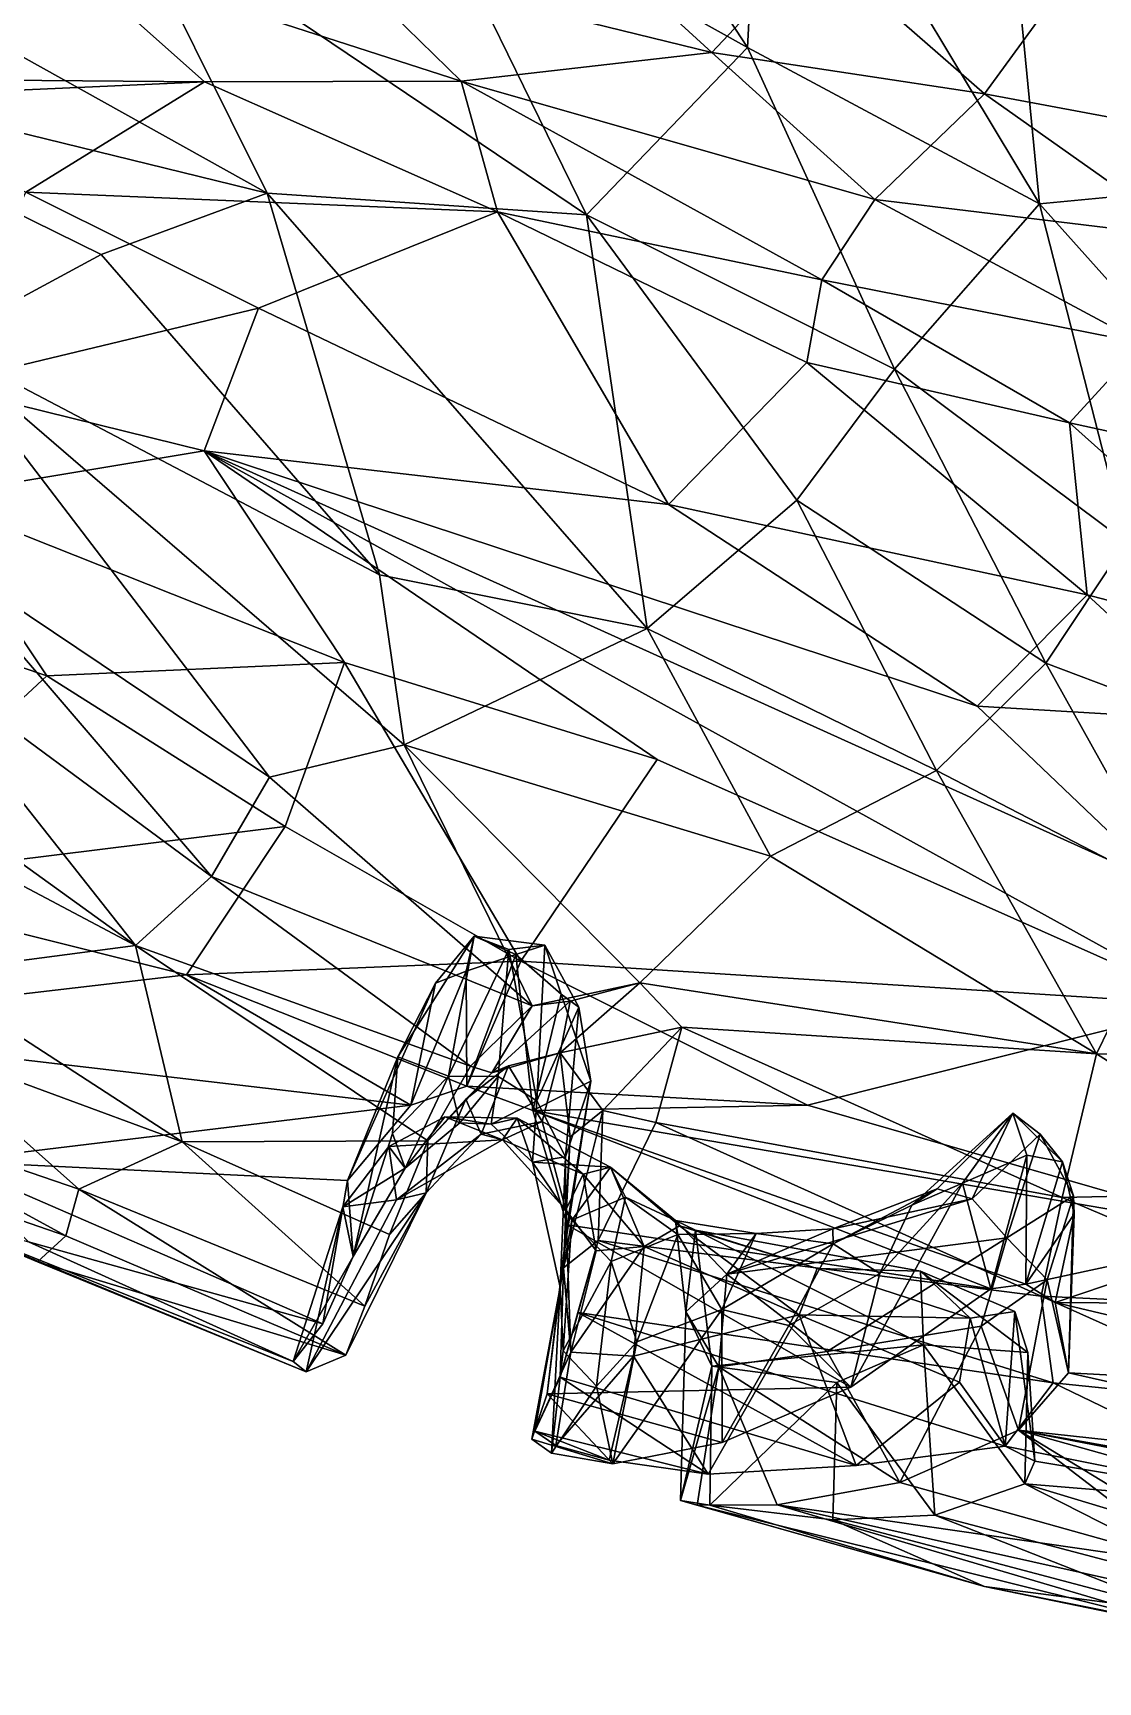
# Model space of a CAD drawing. Header units: metres. Extents: x -887 to 648, y -818 to 707.
# Drawn here: x -485.9 to -320.9, y -814.7 to -559.2 of the extents above; entities that cross this region are included whole.
import ezdxf

# ---------------------------------------------------------------- set-up
doc = ezdxf.new("R2010")
doc.units = ezdxf.units.M

msp = doc.modelspace()

# ---------------------------------------------------------------- linework, layer by layer
at = {"layer": '10k-small'}
for points in [[(-375.18, -561.41, 663.66), (-409.2, -509.47, 681.97), (-426.93, -532.56, 663.42)], [(-375.18, -561.41, 663.66), (-372.72, -514.52, 688.01), (-409.2, -509.47, 681.97)], [(-329.94, -585.66, 660.18), (-372.72, -514.52, 688.01), (-375.18, -561.41, 663.66)], [(-329.94, -585.66, 660.18), (-335.68, -526.59, 686.73), (-372.72, -514.52, 688.01)], [(-293.04, -582.15, 663.51), (-304.78, -523.35, 686.57), (-335.68, -526.59, 686.73)], [(-449.65, -584, 615.69), (-472.09, -538.81, 639.81), (-551.47, -527.24, 607.83)], [(-449.65, -584, 615.69), (-551.47, -527.24, 607.83), (-539.26, -562.05, 584.65)], [(-329.94, -585.66, 660.18), (-293.04, -582.15, 663.51), (-335.68, -526.59, 686.73)], [(-482.16, -546.42, -445.17), (-566.57, -565.88, -222.09), (-537.24, -533.92, -377.03)], [(-400.16, -587.38, 637.89), (-426.93, -532.56, 663.42), (-472.09, -538.81, 639.81)], [(-400.16, -587.38, 637.89), (-375.18, -561.41, 663.66), (-426.93, -532.56, 663.42)], [(-400.16, -587.38, 637.89), (-472.09, -538.81, 639.81), (-449.65, -584, 615.69)], [(-380.69, -562.22, -533.55), (-438.62, -547.98, -503.09), (-403.28, -541.52, -549.85)], [(-364.97, -545.49, -574.26), (-380.69, -562.22, -533.55), (-403.28, -541.52, -549.85)], [(-459.37, -566.75, -422.04), (-566.57, -565.88, -222.09), (-482.16, -546.42, -445.17)], [(-419.55, -566.63, -483.4), (-482.16, -546.42, -445.17), (-438.62, -547.98, -503.09)], [(-419.55, -566.63, -483.4), (-459.37, -566.75, -422.04), (-482.16, -546.42, -445.17)], [(-338.43, -568.61, -555.18), (-380.69, -562.22, -533.55), (-364.97, -545.49, -574.26)], [(-325.45, -550.76, -593.07), (-338.43, -568.61, -555.18), (-364.97, -545.49, -574.26)], [(-380.69, -562.22, -533.55), (-419.55, -566.63, -483.4), (-438.62, -547.98, -503.09)], [(-299.16, -575.94, -566.57), (-338.43, -568.61, -555.18), (-325.45, -550.76, -593.07)], [(-290.27, -554.53, -604.73), (-299.16, -575.94, -566.57), (-325.45, -550.76, -593.07)], [(-500.75, -607.21, 563.23), (-475.34, -593.52, 592.34), (-539.26, -562.05, 584.65)], [(-475.34, -593.52, 592.34), (-449.65, -584, 615.69), (-539.26, -562.05, 584.65)], [(-352.39, -611.29, 639.28), (-375.18, -561.41, 663.66), (-400.16, -587.38, 637.89)], [(-352.39, -611.29, 639.28), (-329.94, -585.66, 660.18), (-375.18, -561.41, 663.66)], [(-355.42, -584.98, -506.73), (-419.55, -566.63, -483.4), (-380.69, -562.22, -533.55)], [(-338.43, -568.61, -555.18), (-355.42, -584.98, -506.73), (-380.69, -562.22, -533.55)], [(-459.37, -566.75, -422.04), (-523.1, -569.58, -293.31), (-566.57, -565.88, -222.09)], [(-459.37, -566.75, -422.04), (-487.05, -583.83, -308.14), (-523.1, -569.58, -293.31)], [(-413.93, -586.88, -430.81), (-487.05, -583.83, -308.14), (-459.37, -566.75, -422.04)], [(-413.93, -586.88, -430.81), (-459.37, -566.75, -422.04), (-419.55, -566.63, -483.4)], [(-363.66, -597.41, -466.31), (-413.93, -586.88, -430.81), (-419.55, -566.63, -483.4)], [(-355.42, -584.98, -506.73), (-363.66, -597.41, -466.31), (-419.55, -566.63, -483.4)], [(-306.92, -590.87, -531.26), (-355.42, -584.98, -506.73), (-338.43, -568.61, -555.18)], [(-299.16, -575.94, -566.57), (-306.92, -590.87, -531.26), (-338.43, -568.61, -555.18)], [(-290.4, -629.79, 639.48), (-293.04, -582.15, 663.51), (-329.94, -585.66, 660.18)], [(-451, -601.83, -304.97), (-500.69, -613.74, -180.3), (-487.05, -583.83, -308.14)], [(-413.93, -586.88, -430.81), (-451, -601.83, -304.97), (-487.05, -583.83, -308.14)], [(-432.21, -643.16, 571.99), (-449.65, -584, 615.69), (-475.34, -593.52, 592.34)], [(-390.74, -651.45, 589.1), (-400.16, -587.38, 637.89), (-449.65, -584, 615.69)], [(-390.74, -651.45, 589.1), (-449.65, -584, 615.69), (-432.21, -643.16, 571.99)], [(-313.94, -607.23, -485.54), (-363.66, -597.41, -466.31), (-355.42, -584.98, -506.73)], [(-306.92, -590.87, -531.26), (-313.94, -607.23, -485.54), (-355.42, -584.98, -506.73)], [(-387.41, -632.23, -291.98), (-451, -601.83, -304.97), (-413.93, -586.88, -430.81)], [(-365.97, -610.24, -416.47), (-387.41, -632.23, -291.98), (-413.93, -586.88, -430.81)], [(-363.66, -597.41, -466.31), (-365.97, -610.24, -416.47), (-413.93, -586.88, -430.81)], [(-367.55, -631.59, 618.07), (-352.39, -611.29, 639.28), (-400.16, -587.38, 637.89)], [(-390.74, -651.45, 589.1), (-367.55, -631.59, 618.07), (-400.16, -587.38, 637.89)], [(-316.49, -638.06, 630.97), (-329.94, -585.66, 660.18), (-352.39, -611.29, 639.28)], [(-316.49, -638.06, 630.97), (-290.4, -629.79, 639.48), (-329.94, -585.66, 660.18)], [(-432.21, -643.16, 571.99), (-475.34, -593.52, 592.34), (-500.75, -607.21, 563.23)], [(-325.27, -619.57, -435.77), (-365.97, -610.24, -416.47), (-363.66, -597.41, -466.31)], [(-313.94, -607.23, -485.54), (-325.27, -619.57, -435.77), (-363.66, -597.41, -466.31)], [(-451, -601.83, -304.97), (-459.4, -623.93, -210.93), (-500.69, -613.74, -180.3)], [(-387.41, -632.23, -291.98), (-459.4, -623.93, -210.93), (-451, -601.83, -304.97)], [(-449.27, -674.48, 526.27), (-500.75, -607.21, 563.23), (-501.52, -639.45, 524.71)], [(-428.39, -669.5, 547.62), (-432.21, -643.16, 571.99), (-500.75, -607.21, 563.23)], [(-428.39, -669.5, 547.62), (-500.75, -607.21, 563.23), (-449.27, -674.48, 526.27)], [(-286.76, -627.95, -443.03), (-325.27, -619.57, -435.77), (-313.94, -607.23, -485.54)], [(-322.51, -646.26, -335.42), (-387.41, -632.23, -291.98), (-365.97, -610.24, -416.47)], [(-322.51, -646.26, -335.42), (-365.97, -610.24, -416.47), (-325.27, -619.57, -435.77)], [(-328.96, -656.82, 613.66), (-352.39, -611.29, 639.28), (-367.55, -631.59, 618.07)], [(-328.96, -656.82, 613.66), (-316.49, -638.06, 630.97), (-352.39, -611.29, 639.28)], [(-459.4, -623.93, -210.93), (-502.34, -631.03, -122.12), (-500.69, -613.74, -180.3)], [(-284.14, -656.29, -344.41), (-322.51, -646.26, -335.42), (-325.27, -619.57, -435.77)], [(-284.14, -656.29, -344.41), (-325.27, -619.57, -435.77), (-286.76, -627.95, -443.03)], [(-437.66, -656.73, -136.72), (-502.34, -631.03, -122.12), (-459.4, -623.93, -210.93)], [(-310.51, -691.25, -194.72), (-459.4, -623.93, -210.93), (-339.57, -663.5, -247.26)], [(-303.9, -709.77, -146.79), (-389.16, -671.77, -154.6), (-459.4, -623.93, -210.93)], [(-339.57, -663.5, -247.26), (-459.4, -623.93, -210.93), (-387.41, -632.23, -291.98)], [(-303.9, -709.77, -146.79), (-459.4, -623.93, -210.93), (-310.51, -691.25, -194.72)], [(-389.16, -671.77, -154.6), (-437.66, -656.73, -136.72), (-459.4, -623.93, -210.93)], [(-483.79, -658.78, -70.64), (-524.99, -644.87, -46.48), (-502.34, -631.03, -122.12)], [(-437.66, -656.73, -136.72), (-483.79, -658.78, -70.64), (-502.34, -631.03, -122.12)], [(-345.89, -673.44, 591.74), (-367.55, -631.59, 618.07), (-390.74, -651.45, 589.1)], [(-322.51, -646.26, -335.42), (-339.57, -663.5, -247.26), (-387.41, -632.23, -291.98)], [(-345.89, -673.44, 591.74), (-328.96, -656.82, 613.66), (-367.55, -631.59, 618.07)], [(-290.34, -671.41, 611.65), (-316.49, -638.06, 630.97), (-328.96, -656.82, 613.66)], [(-458.26, -689.86, 496.83), (-501.52, -639.45, 524.71), (-506.83, -654.05, 499.14)], [(-449.27, -674.48, 526.27), (-501.52, -639.45, 524.71), (-458.26, -689.86, 496.83)], [(-390.74, -651.45, 589.1), (-432.21, -643.16, 571.99), (-428.39, -669.5, 547.62)], [(-483.79, -658.78, -70.64), (-518.48, -691.01, 63.78), (-524.99, -644.87, -46.48)], [(-301.36, -665.77, -291.95), (-339.57, -663.5, -247.26), (-322.51, -646.26, -335.42)], [(-284.14, -656.29, -344.41), (-301.36, -665.77, -291.95), (-322.51, -646.26, -335.42)], [(-470.02, -700.6, 466.39), (-541.11, -649.34, 465.03), (-536.04, -665.64, 442.33)], [(-470.02, -700.6, 466.39), (-506.83, -654.05, 499.14), (-541.11, -649.34, 465.03)], [(-371.6, -686.75, 564.31), (-390.74, -651.45, 589.1), (-428.39, -669.5, 547.62)], [(-345.89, -673.44, 591.74), (-390.74, -651.45, 589.1), (-371.6, -686.75, 564.31)], [(-458.26, -689.86, 496.83), (-506.83, -654.05, 499.14), (-470.02, -700.6, 466.39)], [(-446.86, -682.15, -58.57), (-518.48, -691.01, 63.78), (-483.79, -658.78, -70.64)], [(-437.66, -656.73, -136.72), (-446.86, -682.15, -58.57), (-483.79, -658.78, -70.64)], [(-410.3, -703.02, -47.17), (-446.86, -682.15, -58.57), (-437.66, -656.73, -136.72)], [(-389.16, -671.77, -154.6), (-410.3, -703.02, -47.17), (-437.66, -656.73, -136.72)], [(-309.01, -692.56, 588.23), (-328.96, -656.82, 613.66), (-345.89, -673.44, 591.74)], [(-309.01, -692.56, 588.23), (-290.34, -671.41, 611.65), (-328.96, -656.82, 613.66)], [(-301.36, -665.77, -291.95), (-310.51, -691.25, -194.72), (-339.57, -663.5, -247.26)], [(-470.02, -700.6, 466.39), (-536.04, -665.64, 442.33), (-503.05, -704.92, 412.51)], [(-408.55, -709.93, 509.68), (-428.39, -669.5, 547.62), (-449.27, -674.48, 526.27)], [(-371.6, -686.75, 564.31), (-428.39, -669.5, 547.62), (-391.86, -706.36, 527.41)], [(-391.86, -706.36, 527.41), (-428.39, -669.5, 547.62), (-408.55, -709.93, 509.68)], [(-303.9, -709.77, -146.79), (-410.3, -703.02, -47.17), (-389.16, -671.77, -154.6)], [(-408.55, -709.93, 509.68), (-449.27, -674.48, 526.27), (-458.26, -689.86, 496.83)], [(-321.08, -717.34, 555.74), (-345.89, -673.44, 591.74), (-371.6, -686.75, 564.31)], [(-309.01, -692.56, 588.23), (-345.89, -673.44, 591.74), (-321.08, -717.34, 555.74)], [(-446.86, -682.15, -58.57), (-462.15, -705.1, 26.8), (-518.48, -691.01, 63.78)], [(-410.3, -703.02, -47.17), (-462.15, -705.1, 26.8), (-446.86, -682.15, -58.57)], [(-321.08, -717.34, 555.74), (-371.6, -686.75, 564.31), (-391.86, -706.36, 527.41)], [(-418.14, -719.29, 486.46), (-458.26, -689.86, 496.83), (-470.02, -700.6, 466.39)], [(-408.55, -709.93, 509.68), (-458.26, -689.86, 496.83), (-418.14, -719.29, 486.46)], [(-462.15, -705.1, 26.8), (-531.2, -713.18, 145.97), (-518.48, -691.01, 63.78)], [(-282.26, -717.51, 570.87), (-309.01, -692.56, 588.23), (-321.08, -717.34, 555.74)], [(-417.54, -699.12, 59.22), (-421.55, -720.84, 160.29), (-429.36, -717.85, 107.99)], [(-429.36, -717.85, 107.99), (-423.55, -706.39, 50.86), (-417.54, -699.12, 59.22)], [(-417.54, -699.12, 59.22), (-423.55, -706.39, 50.86), (-418.77, -704.55, 34.64)], [(-412.16, -701.19, 77.48), (-421.55, -720.84, 160.29), (-417.54, -699.12, 59.22)], [(-411.1, -701.97, 32.3), (-417.54, -699.12, 59.22), (-418.77, -704.55, 34.64)], [(-406.6, -700.54, 63.39), (-417.54, -699.12, 59.22), (-411.1, -701.97, 32.3)], [(-406.6, -700.54, 63.39), (-412.16, -701.19, 77.48), (-417.54, -699.12, 59.22)], [(-462.8, -730.98, 410.87), (-470.02, -700.6, 466.39), (-503.05, -704.92, 412.51)], [(-418.14, -719.29, 486.46), (-470.02, -700.6, 466.39), (-424.71, -730.87, 458.54)], [(-424.71, -730.87, 458.54), (-470.02, -700.6, 466.39), (-462.8, -730.98, 410.87)], [(-412.16, -701.19, 77.48), (-413.84, -720.89, 163.91), (-421.55, -720.84, 160.29)], [(-418.66, -722.37, 20.91), (-411.1, -701.97, 32.3), (-418.77, -704.55, 34.64)], [(-408.47, -726.13, 18.65), (-411.1, -701.97, 32.3), (-418.66, -722.37, 20.91)], [(-407.83, -724.64, 160.97), (-413.84, -720.89, 163.91), (-412.16, -701.19, 77.48)], [(-406.6, -700.54, 63.39), (-407.83, -724.64, 160.97), (-412.16, -701.19, 77.48)], [(-404.05, -708.12, 35.78), (-406.6, -700.54, 63.39), (-411.1, -701.97, 32.3)], [(-404.05, -708.12, 35.78), (-411.1, -701.97, 32.3), (-408.47, -726.13, 18.65)], [(-407.83, -724.64, 160.97), (-406.6, -700.54, 63.39), (-401.32, -710.13, 73.76)], [(-401.32, -710.13, 73.76), (-406.6, -700.54, 63.39), (-404.05, -708.12, 35.78)], [(-427.36, -725.33, 41.79), (-531.2, -713.18, 145.97), (-462.15, -705.1, 26.8)], [(-462.8, -730.98, 410.87), (-503.05, -704.92, 412.51), (-504.31, -715.73, 386.01)], [(-410.3, -703.02, -47.17), (-418.66, -722.37, 20.91), (-462.15, -705.1, 26.8)], [(-418.66, -722.37, 20.91), (-427.36, -725.33, 41.79), (-462.15, -705.1, 26.8)], [(-427.36, -725.33, 41.79), (-418.66, -722.37, 20.91), (-418.77, -704.55, 34.64)], [(-423.55, -706.39, 50.86), (-427.36, -725.33, 41.79), (-418.77, -704.55, 34.64)], [(-365.87, -725.31, -35.43), (-418.66, -722.37, 20.91), (-410.3, -703.02, -47.17)], [(-303.9, -709.77, -146.79), (-365.87, -725.31, -35.43), (-410.3, -703.02, -47.17)], [(-437.17, -737.01, 95.88), (-427.36, -725.33, 41.79), (-423.55, -706.39, 50.86)], [(-429.36, -717.85, 107.99), (-437.17, -737.01, 95.88), (-423.55, -706.39, 50.86)], [(-391.86, -706.36, 527.41), (-408.55, -709.93, 509.68), (-402.69, -709.2, 499.57)], [(-391.86, -706.36, 527.41), (-402.69, -709.2, 499.57), (-404.24, -717.19, 461.98)], [(-385.36, -713.25, 522.54), (-391.86, -706.36, 527.41), (-404.24, -717.19, 461.98)], [(-321.08, -717.34, 555.74), (-391.86, -706.36, 527.41), (-385.36, -713.25, 522.54)], [(-408.55, -709.93, 509.68), (-418.14, -719.29, 486.46), (-414.82, -720.33, 452.03)], [(-402.69, -709.2, 499.57), (-408.55, -709.93, 509.68), (-414.82, -720.33, 452.03)], [(-402.69, -709.2, 499.57), (-414.82, -720.33, 452.03), (-404.24, -717.19, 461.98)], [(-399.49, -721.59, 74.4), (-404.05, -708.12, 35.78), (-408.47, -726.13, 18.65)], [(-407.83, -724.64, 160.97), (-401.32, -710.13, 73.76), (-403.39, -733.33, 143.8)], [(-399.49, -721.59, 74.4), (-401.32, -710.13, 73.76), (-404.05, -708.12, 35.78)], [(-403.39, -733.33, 143.8), (-401.32, -710.13, 73.76), (-399.49, -721.59, 74.4)], [(-296.28, -745.36, -48.99), (-365.87, -725.31, -35.43), (-303.9, -709.77, -146.79)], [(-427.36, -725.33, 41.79), (-499.1, -733.98, 169.44), (-531.2, -713.18, 145.97)], [(-385.36, -713.25, 522.54), (-404.24, -717.19, 461.98), (-397.58, -726.15, 464.14)], [(-385.36, -713.25, 522.54), (-397.58, -726.15, 464.14), (-389.39, -728.02, 495.96)], [(-326.43, -739.6, 521.56), (-385.36, -713.25, 522.54), (-389.39, -728.02, 495.96)], [(-321.08, -717.34, 555.74), (-385.36, -713.25, 522.54), (-326.43, -739.6, 521.56)], [(-478.81, -738.33, 362.61), (-504.31, -715.73, 386.01), (-520.05, -724.21, 331.22)], [(-462.8, -730.98, 410.87), (-504.31, -715.73, 386.01), (-478.81, -738.33, 362.61)], [(-436.31, -748.78, 215.83), (-437.17, -737.01, 95.88), (-429.36, -717.85, 107.99)], [(-436.31, -748.78, 215.83), (-429.36, -717.85, 107.99), (-430.19, -729.71, 161.77)], [(-421.55, -720.84, 160.29), (-430.19, -729.71, 161.77), (-429.36, -717.85, 107.99)], [(-404.24, -717.19, 461.98), (-414.82, -720.33, 452.03), (-412.2, -719.22, 419.96)], [(-404.24, -717.19, 461.98), (-412.2, -719.22, 419.96), (-407, -727.85, 345.58)], [(-404.24, -717.19, 461.98), (-407, -727.85, 345.58), (-402.65, -730.25, 389.95)], [(-397.58, -726.15, 464.14), (-404.24, -717.19, 461.98), (-402.65, -730.25, 389.95)], [(-287.44, -738.76, 542.64), (-321.08, -717.34, 555.74), (-326.43, -739.6, 521.56)], [(-282.26, -717.51, 570.87), (-321.08, -717.34, 555.74), (-287.44, -738.76, 542.64)], [(-418.14, -719.29, 486.46), (-424.71, -730.87, 458.54), (-414.82, -720.33, 452.03)], [(-424.71, -730.87, 458.54), (-418.83, -724.41, 419.22), (-414.82, -720.33, 452.03)], [(-412.2, -719.22, 419.96), (-414.82, -720.33, 452.03), (-418.83, -724.41, 419.22)], [(-412.2, -719.22, 419.96), (-418.83, -724.41, 419.22), (-416.45, -729.81, 331.73)], [(-407, -727.85, 345.58), (-412.2, -719.22, 419.96), (-416.45, -729.81, 331.73)], [(-428.22, -735.06, 224.49), (-430.19, -729.71, 161.77), (-421.55, -720.84, 160.29)], [(-419.77, -728.06, 219.58), (-428.22, -735.06, 224.49), (-421.55, -720.84, 160.29)], [(-413.84, -720.89, 163.91), (-419.77, -728.06, 219.58), (-421.55, -720.84, 160.29)], [(-413.84, -720.89, 163.91), (-414.9, -728.25, 235.25), (-419.77, -728.06, 219.58)], [(-365.87, -725.31, -35.43), (-408.47, -726.13, 18.65), (-418.66, -722.37, 20.91)], [(-407.83, -724.64, 160.97), (-414.9, -728.25, 235.25), (-413.84, -720.89, 163.91)], [(-403.15, -743.86, 77.12), (-399.49, -721.59, 74.4), (-408.47, -726.13, 18.65)], [(-403.39, -733.33, 143.8), (-399.49, -721.59, 74.4), (-403.34, -746.41, 142.33)], [(-403.34, -746.41, 142.33), (-399.49, -721.59, 74.4), (-403.15, -743.86, 77.12)], [(-480.86, -745.56, 329.49), (-520.05, -724.21, 331.22), (-526.48, -729.81, 274.41)], [(-478.81, -738.33, 362.61), (-520.05, -724.21, 331.22), (-480.86, -745.56, 329.49)], [(-427.36, -725.33, 41.79), (-437.17, -737.01, 95.88), (-499.1, -733.98, 169.44)], [(-424.71, -730.87, 458.54), (-425.01, -738.92, 341.63), (-418.83, -724.41, 419.22)], [(-418.83, -724.41, 419.22), (-425.01, -738.92, 341.63), (-416.45, -729.81, 331.73)], [(-407.83, -724.64, 160.97), (-408.51, -734.14, 252.29), (-414.9, -728.25, 235.25)], [(-408.51, -734.14, 252.29), (-407.83, -724.64, 160.97), (-403.39, -733.33, 143.8)], [(-296.28, -745.36, -48.99), (-408.47, -726.13, 18.65), (-365.87, -725.31, -35.43)], [(-422.1, -727.11, 262.72), (-430.77, -731.71, 260.98), (-428.22, -735.06, 224.49)], [(-413.18, -730.67, 302.11), (-430.77, -731.71, 260.98), (-422.1, -727.11, 262.72)], [(-419.77, -728.06, 219.58), (-422.1, -727.11, 262.72), (-428.22, -735.06, 224.49)], [(-410.87, -727.35, 268.71), (-413.18, -730.67, 302.11), (-422.1, -727.11, 262.72)], [(-410.87, -727.35, 268.71), (-422.1, -727.11, 262.72), (-414.9, -728.25, 235.25)], [(-414.9, -728.25, 235.25), (-422.1, -727.11, 262.72), (-419.77, -728.06, 219.58)], [(-407, -727.85, 345.58), (-416.45, -729.81, 331.73), (-413.18, -730.67, 302.11)], [(-410.87, -727.35, 268.71), (-414.9, -728.25, 235.25), (-408.51, -734.14, 252.29)], [(-400.66, -736, 298.61), (-413.18, -730.67, 302.11), (-410.87, -727.35, 268.71)], [(-407, -727.85, 345.58), (-413.18, -730.67, 302.11), (-403.32, -741.56, 321.05)], [(-396.42, -734.91, 285.04), (-400.66, -736, 298.61), (-410.87, -727.35, 268.71)], [(-396.42, -734.91, 285.04), (-410.87, -727.35, 268.71), (-408.51, -734.14, 252.29)], [(-296.28, -745.36, -48.99), (-332.04, -753.07, 23.52), (-408.47, -726.13, 18.65)], [(-337.46, -753.79, 34.52), (-403.15, -743.86, 77.12), (-408.47, -726.13, 18.65)], [(-332.04, -753.07, 23.52), (-337.46, -753.79, 34.52), (-408.47, -726.13, 18.65)], [(-402.65, -730.25, 389.95), (-407, -727.85, 345.58), (-403.32, -741.56, 321.05)], [(-397.58, -726.15, 464.14), (-403.71, -750.5, 337.06), (-398.33, -746.27, 452.47)], [(-397.58, -726.15, 464.14), (-402.65, -730.25, 389.95), (-403.71, -750.5, 337.06)], [(-389.39, -728.02, 495.96), (-397.58, -726.15, 464.14), (-398.33, -746.27, 452.47)], [(-329.69, -754.93, 492.27), (-389.39, -728.02, 495.96), (-398.33, -746.27, 452.47)], [(-326.43, -739.6, 521.56), (-389.39, -728.02, 495.96), (-329.69, -754.93, 492.27)], [(-349.73, -740.8, 132.41), (-341.88, -737.43, 68.75), (-334.07, -726.58, 73.15)], [(-334.07, -726.58, 73.15), (-345.77, -738.3, 147.24), (-349.73, -740.8, 132.41)], [(-334.07, -726.58, 73.15), (-340.35, -739.82, 144.74), (-345.77, -738.3, 147.24)], [(-334.07, -726.58, 73.15), (-341.88, -737.43, 68.75), (-331.88, -733.09, 31.5)], [(-329.8, -729.82, 79.68), (-340.35, -739.82, 144.74), (-334.07, -726.58, 73.15)], [(-326.34, -734.08, 32.93), (-334.07, -726.58, 73.15), (-331.88, -733.09, 31.5)], [(-326.34, -734.08, 32.93), (-329.8, -729.82, 79.68), (-334.07, -726.58, 73.15)], [(-480.86, -745.56, 329.49), (-526.48, -729.81, 274.41), (-485.23, -749.57, 282.38)], [(-485.23, -749.57, 282.38), (-526.48, -729.81, 274.41), (-505.24, -741.25, 243.63)], [(-428.22, -735.06, 224.49), (-436.31, -748.78, 215.83), (-430.19, -729.71, 161.77)], [(-413.18, -730.67, 302.11), (-429.57, -739.98, 294.7), (-430.77, -731.71, 260.98)], [(-416.45, -729.81, 331.73), (-425.01, -738.92, 341.63), (-429.57, -739.98, 294.7)], [(-413.18, -730.67, 302.11), (-416.45, -729.81, 331.73), (-429.57, -739.98, 294.7)], [(-400.66, -736, 298.61), (-403.32, -741.56, 321.05), (-413.18, -730.67, 302.11)], [(-402.65, -730.25, 389.95), (-403.32, -741.56, 321.05), (-403.71, -750.5, 337.06)], [(-340.35, -739.82, 144.74), (-329.8, -729.82, 79.68), (-335.01, -745.89, 141.39)], [(-335.01, -745.89, 141.39), (-329.8, -729.82, 79.68), (-324.65, -739.39, 76.75)], [(-329.8, -729.82, 79.68), (-326.34, -734.08, 32.93), (-324.65, -739.39, 76.75)], [(-434.49, -756.46, 377.76), (-462.8, -730.98, 410.87), (-478.81, -738.33, 362.61)], [(-424.71, -730.87, 458.54), (-462.8, -730.98, 410.87), (-430.65, -745.37, 418.37)], [(-430.65, -745.37, 418.37), (-462.8, -730.98, 410.87), (-434.49, -756.46, 377.76)], [(-429.57, -739.98, 294.7), (-437.88, -741.07, 259), (-430.77, -731.71, 260.98)], [(-430.77, -731.71, 260.98), (-437.88, -741.07, 259), (-428.22, -735.06, 224.49)], [(-424.71, -730.87, 458.54), (-430.65, -745.37, 418.37), (-425.01, -738.92, 341.63)], [(-408.51, -734.14, 252.29), (-403.39, -733.33, 143.8), (-404.21, -753.54, 243.49)], [(-404.21, -753.54, 243.49), (-403.39, -733.33, 143.8), (-403.34, -746.41, 142.33)], [(-341.88, -737.43, 68.75), (-337.46, -753.79, 34.52), (-331.88, -733.09, 31.5)], [(-337.46, -753.79, 34.52), (-332.04, -753.07, 23.52), (-331.88, -733.09, 31.5)], [(-332.04, -753.07, 23.52), (-326.34, -734.08, 32.93), (-331.88, -733.09, 31.5)], [(-437.17, -737.01, 95.88), (-440.98, -759.18, 192.35), (-499.1, -733.98, 169.44)], [(-440.98, -759.18, 192.35), (-486.64, -746.51, 213.49), (-499.1, -733.98, 169.44)], [(-437.88, -741.07, 259), (-436.31, -748.78, 215.83), (-428.22, -735.06, 224.49)], [(-396.42, -734.91, 285.04), (-408.51, -734.14, 252.29), (-402.41, -743.14, 256.51)], [(-402.41, -743.14, 256.51), (-408.51, -734.14, 252.29), (-404.21, -753.54, 243.49)], [(-394.1, -739.57, 273.59), (-396.42, -734.91, 285.04), (-402.41, -743.14, 256.51)], [(-391.21, -747.21, 320.95), (-400.66, -736, 298.61), (-396.42, -734.91, 285.04)], [(-385.7, -744.04, 320.42), (-396.42, -734.91, 285.04), (-386.33, -743.19, 283.24)], [(-385.7, -744.04, 320.42), (-391.21, -747.21, 320.95), (-396.42, -734.91, 285.04)], [(-386.33, -743.19, 283.24), (-396.42, -734.91, 285.04), (-394.1, -739.57, 273.59)], [(-324.57, -742.19, 36.6), (-326.34, -734.08, 32.93), (-332.04, -753.07, 23.52)], [(-324.65, -739.39, 76.75), (-326.34, -734.08, 32.93), (-324.57, -742.19, 36.6)], [(-437.44, -764.07, 338.19), (-478.81, -738.33, 362.61), (-480.86, -745.56, 329.49)], [(-434.49, -756.46, 377.76), (-478.81, -738.33, 362.61), (-437.44, -764.07, 338.19)], [(-436.31, -748.78, 215.83), (-440.98, -759.18, 192.35), (-437.17, -737.01, 95.88)], [(-403.32, -741.56, 321.05), (-400.66, -736, 298.61), (-398.66, -747.87, 316.47)], [(-391.21, -747.21, 320.95), (-398.66, -747.87, 316.47), (-400.66, -736, 298.61)], [(-345.77, -738.3, 147.24), (-361.95, -744.46, 198.78), (-361.88, -746.83, 178.69)], [(-340.35, -739.82, 144.74), (-361.95, -744.46, 198.78), (-345.77, -738.3, 147.24)], [(-345.77, -738.3, 147.24), (-361.88, -746.83, 178.69), (-349.73, -740.8, 132.41)], [(-359.14, -769.01, 134.19), (-341.88, -737.43, 68.75), (-354.65, -751.39, 130)], [(-359.14, -769.01, 134.19), (-337.46, -753.79, 34.52), (-341.88, -737.43, 68.75)], [(-349.73, -740.8, 132.41), (-354.65, -751.39, 130), (-341.88, -737.43, 68.75)], [(-425.01, -738.92, 341.63), (-437.44, -764.07, 338.19), (-443.59, -766.63, 288.68)], [(-425.01, -738.92, 341.63), (-443.59, -766.63, 288.68), (-429.57, -739.98, 294.7)], [(-429.57, -739.98, 294.7), (-443.59, -766.63, 288.68), (-437.88, -741.07, 259)], [(-434.49, -756.46, 377.76), (-437.44, -764.07, 338.19), (-425.01, -738.92, 341.63)], [(-430.65, -745.37, 418.37), (-434.49, -756.46, 377.76), (-425.01, -738.92, 341.63)], [(-394.1, -739.57, 273.59), (-402.41, -743.14, 256.51), (-396.32, -749.53, 257.6)], [(-385.98, -745.38, 254.1), (-394.1, -739.57, 273.59), (-396.32, -749.53, 257.6)], [(-385.98, -745.38, 254.1), (-386.33, -743.19, 283.24), (-394.1, -739.57, 273.59)], [(-378.38, -751.52, 262.46), (-340.35, -739.82, 144.74), (-335.01, -745.89, 141.39)], [(-340.35, -739.82, 144.74), (-378.38, -751.52, 262.46), (-361.95, -744.46, 198.78)], [(-361.88, -746.83, 178.69), (-354.65, -751.39, 130), (-349.73, -740.8, 132.41)], [(-335.01, -745.89, 141.39), (-324.65, -739.39, 76.75), (-328.72, -752.39, 115.91)], [(-285.46, -757.05, 516.42), (-326.43, -739.6, 521.56), (-329.69, -754.93, 492.27)], [(-328.72, -752.39, 115.91), (-324.65, -739.39, 76.75), (-325.43, -766.77, 79.43)], [(-285.46, -757.05, 516.42), (-287.44, -738.76, 542.64), (-326.43, -739.6, 521.56)], [(-325.43, -766.77, 79.43), (-324.65, -739.39, 76.75), (-324.57, -742.19, 36.6)], [(-443.59, -766.63, 288.68), (-485.23, -749.57, 282.38), (-505.24, -741.25, 243.63)], [(-443.59, -766.63, 288.68), (-505.24, -741.25, 243.63), (-445.62, -765.03, 243.13)], [(-445.62, -765.03, 243.13), (-505.24, -741.25, 243.63), (-486.64, -746.51, 213.49)], [(-437.88, -741.07, 259), (-445.62, -765.03, 243.13), (-436.31, -748.78, 215.83)], [(-443.59, -766.63, 288.68), (-445.62, -765.03, 243.13), (-437.88, -741.07, 259)], [(-402.41, -743.14, 256.51), (-404.21, -753.54, 243.49), (-403.75, -763.37, 250.6)], [(-403.75, -763.37, 250.6), (-396.32, -749.53, 257.6), (-402.41, -743.14, 256.51)], [(-403.71, -750.5, 337.06), (-403.32, -741.56, 321.05), (-402.56, -763.58, 325.73)], [(-402.56, -763.58, 325.73), (-403.32, -741.56, 321.05), (-398.66, -747.87, 316.47)], [(-373.84, -745.2, 232.24), (-386.33, -743.19, 283.24), (-385.98, -745.38, 254.1)], [(-386.33, -743.19, 283.24), (-373.84, -745.2, 232.24), (-378.38, -751.52, 262.46)], [(-383.22, -744.7, 310.5), (-385.7, -744.04, 320.42), (-386.33, -743.19, 283.24)], [(-383.22, -744.7, 310.5), (-386.33, -743.19, 283.24), (-384.76, -757.32, 290.35)], [(-384.76, -757.32, 290.35), (-386.33, -743.19, 283.24), (-378.38, -751.52, 262.46)], [(-324.57, -742.19, 36.6), (-332.04, -753.07, 23.52), (-327.5, -755.89, 29.52)], [(-325.43, -766.77, 79.43), (-324.57, -742.19, 36.6), (-327.5, -755.89, 29.52)], [(-437.44, -764.07, 338.19), (-480.86, -745.56, 329.49), (-485.23, -749.57, 282.38)], [(-406.25, -770.03, 196.12), (-403.34, -746.41, 142.33), (-403.15, -743.86, 77.12)], [(-359.14, -769.01, 134.19), (-406.25, -770.03, 196.12), (-403.15, -743.86, 77.12)], [(-337.46, -753.79, 34.52), (-359.14, -769.01, 134.19), (-403.15, -743.86, 77.12)], [(-392.33, -761.99, 243.75), (-385.98, -745.38, 254.1), (-396.32, -749.53, 257.6)], [(-385.98, -745.38, 254.1), (-392.33, -761.99, 243.75), (-379.17, -756.98, 213.35)], [(-367.19, -757.83, 370.61), (-391.21, -747.21, 320.95), (-385.7, -744.04, 320.42)], [(-373.84, -745.2, 232.24), (-385.98, -745.38, 254.1), (-379.17, -756.98, 213.35)], [(-364.4, -750.61, 363.83), (-385.7, -744.04, 320.42), (-383.22, -744.7, 310.5)], [(-367.19, -757.83, 370.61), (-385.7, -744.04, 320.42), (-364.4, -750.61, 363.83)], [(-383.22, -744.7, 310.5), (-384.76, -757.32, 290.35), (-380.7, -765.78, 309.52)], [(-348.35, -751.06, 384.13), (-383.22, -744.7, 310.5), (-347.89, -762.43, 372.34)], [(-348.35, -751.06, 384.13), (-364.4, -750.61, 363.83), (-383.22, -744.7, 310.5)], [(-347.89, -762.43, 372.34), (-383.22, -744.7, 310.5), (-380.7, -765.78, 309.52)], [(-373.84, -745.2, 232.24), (-379.17, -756.98, 213.35), (-361.88, -746.83, 178.69)], [(-361.95, -744.46, 198.78), (-378.38, -751.52, 262.46), (-373.84, -745.2, 232.24)], [(-378.38, -751.52, 262.46), (-335.01, -745.89, 141.39), (-362.84, -763.47, 230.27)], [(-361.88, -746.83, 178.69), (-361.95, -744.46, 198.78), (-373.84, -745.2, 232.24)], [(-362.84, -763.47, 230.27), (-335.01, -745.89, 141.39), (-338.96, -759.55, 162.91)], [(-338.96, -759.55, 162.91), (-335.01, -745.89, 141.39), (-328.72, -752.39, 115.91)], [(-296.28, -745.36, -48.99), (-327.5, -755.89, 29.52), (-332.04, -753.07, 23.52)], [(-273.06, -756.3, -34.93), (-327.5, -755.89, 29.52), (-296.28, -745.36, -48.99)], [(-440.98, -759.18, 192.35), (-445.62, -765.03, 243.13), (-486.64, -746.51, 213.49)], [(-404.21, -753.54, 243.49), (-403.34, -746.41, 142.33), (-406.25, -770.03, 196.12)], [(-398.33, -746.27, 452.47), (-403.71, -750.5, 337.06), (-404.2, -767.45, 384.28)], [(-398.33, -746.27, 452.47), (-404.2, -767.45, 384.28), (-401.49, -757.46, 420.65)], [(-392.86, -764.19, 330.92), (-402.56, -763.58, 325.73), (-391.21, -747.21, 320.95)], [(-402.56, -763.58, 325.73), (-398.66, -747.87, 316.47), (-391.21, -747.21, 320.95)], [(-327.82, -768.34, 465.38), (-398.33, -746.27, 452.47), (-401.49, -757.46, 420.65)], [(-327.82, -768.34, 465.38), (-329.69, -754.93, 492.27), (-398.33, -746.27, 452.47)], [(-367.19, -757.83, 370.61), (-392.86, -764.19, 330.92), (-391.21, -747.21, 320.95)], [(-379.17, -756.98, 213.35), (-368.79, -759.44, 178.41), (-361.88, -746.83, 178.69)], [(-361.88, -746.83, 178.69), (-368.79, -759.44, 178.41), (-354.65, -751.39, 130)], [(-437.44, -764.07, 338.19), (-485.23, -749.57, 282.38), (-443.59, -766.63, 288.68)], [(-445.62, -765.03, 243.13), (-440.98, -759.18, 192.35), (-436.31, -748.78, 215.83)], [(-404.2, -767.45, 384.28), (-403.71, -750.5, 337.06), (-408.15, -775.83, 335.65)], [(-403.71, -750.5, 337.06), (-402.56, -763.58, 325.73), (-408.15, -775.83, 335.65)], [(-398.6, -768.84, 249.65), (-396.32, -749.53, 257.6), (-403.75, -763.37, 250.6)], [(-396.32, -749.53, 257.6), (-398.6, -768.84, 249.65), (-392.33, -761.99, 243.75)], [(-340.69, -758.34, 422.61), (-367.19, -757.83, 370.61), (-364.4, -750.61, 363.83)], [(-340.69, -758.34, 422.61), (-364.4, -750.61, 363.83), (-348.35, -751.06, 384.13)], [(-331.75, -763.64, 417.44), (-348.35, -751.06, 384.13), (-347.89, -762.43, 372.34)], [(-333.77, -757.29, 424.95), (-348.35, -751.06, 384.13), (-331.75, -763.64, 417.44)], [(-333.77, -757.29, 424.95), (-340.69, -758.34, 422.61), (-348.35, -751.06, 384.13)], [(-404.21, -753.54, 243.49), (-406.25, -770.03, 196.12), (-408.62, -777.07, 242.44)], [(-405.58, -779.23, 254.49), (-404.21, -753.54, 243.49), (-408.62, -777.07, 242.44)], [(-405.58, -779.23, 254.49), (-403.75, -763.37, 250.6), (-404.21, -753.54, 243.49)], [(-384.76, -757.32, 290.35), (-378.38, -751.52, 262.46), (-379.64, -765.87, 270.9)], [(-379.64, -765.87, 270.9), (-378.38, -751.52, 262.46), (-362.84, -763.47, 230.27)], [(-368.79, -759.44, 178.41), (-359.14, -769.01, 134.19), (-354.65, -751.39, 130)], [(-338.96, -759.55, 162.91), (-328.72, -752.39, 115.91), (-333.16, -775.68, 136.02)], [(-333.16, -775.68, 136.02), (-328.72, -752.39, 115.91), (-325.43, -766.77, 79.43)], [(-285.46, -757.05, 516.42), (-329.69, -754.93, 492.27), (-291.3, -772.12, 484.4)], [(-291.3, -772.12, 484.4), (-329.69, -754.93, 492.27), (-327.82, -768.34, 465.38)], [(-268.62, -769.82, 19.54), (-325.43, -766.77, 79.43), (-327.5, -755.89, 29.52)], [(-268.62, -769.82, 19.54), (-327.5, -755.89, 29.52), (-273.06, -756.3, -34.93)], [(-358.35, -781.16, 398.63), (-401.49, -757.46, 420.65), (-404.2, -767.45, 384.28)], [(-327.82, -768.34, 465.38), (-401.49, -757.46, 420.65), (-335.24, -778.15, 434.06)], [(-335.24, -778.15, 434.06), (-401.49, -757.46, 420.65), (-358.35, -781.16, 398.63)], [(-392.33, -761.99, 243.75), (-396.08, -780.91, 243.16), (-379.17, -756.98, 213.35)], [(-396.08, -780.91, 243.16), (-379.11, -777.6, 198.76), (-379.17, -756.98, 213.35)], [(-367.19, -757.83, 370.61), (-381.28, -782.49, 354.21), (-392.86, -764.19, 330.92)], [(-385.58, -786.56, 291.53), (-384.76, -757.32, 290.35), (-379.64, -765.87, 270.9)], [(-380.7, -765.78, 309.52), (-384.76, -757.32, 290.35), (-385.58, -786.56, 291.53)], [(-358.35, -781.16, 398.63), (-381.28, -782.49, 354.21), (-367.19, -757.83, 370.61)], [(-379.17, -756.98, 213.35), (-379.11, -777.6, 198.76), (-368.79, -759.44, 178.41)], [(-342.31, -768.23, 426.15), (-358.35, -781.16, 398.63), (-367.19, -757.83, 370.61)], [(-342.31, -768.23, 426.15), (-367.19, -757.83, 370.61), (-340.69, -758.34, 422.61)], [(-335.24, -778.15, 434.06), (-342.31, -768.23, 426.15), (-340.69, -758.34, 422.61)], [(-335.24, -778.15, 434.06), (-340.69, -758.34, 422.61), (-333.77, -757.29, 424.95)], [(-330.63, -780.46, 431.88), (-335.24, -778.15, 434.06), (-333.77, -757.29, 424.95)], [(-330.63, -780.46, 431.88), (-333.77, -757.29, 424.95), (-331.75, -763.64, 417.44)], [(-379.11, -777.6, 198.76), (-359.14, -769.01, 134.19), (-368.79, -759.44, 178.41)], [(-362.84, -763.47, 230.27), (-338.96, -759.55, 162.91), (-351.56, -783.79, 197.58)], [(-351.56, -783.79, 197.58), (-338.96, -759.55, 162.91), (-333.16, -775.68, 136.02)], [(-408.15, -775.83, 335.65), (-402.56, -763.58, 325.73), (-404.88, -778.04, 325.96)], [(-405.58, -779.23, 254.49), (-398.6, -768.84, 249.65), (-403.75, -763.37, 250.6)], [(-404.88, -778.04, 325.96), (-402.56, -763.58, 325.73), (-392.86, -764.19, 330.92)], [(-398.6, -768.84, 249.65), (-396.08, -780.91, 243.16), (-392.33, -761.99, 243.75)], [(-347.89, -762.43, 372.34), (-380.7, -765.78, 309.52), (-361.32, -768.27, 345.8)], [(-379.64, -765.87, 270.9), (-362.84, -763.47, 230.27), (-351.56, -783.79, 197.58)], [(-346.13, -788.84, 383.93), (-347.89, -762.43, 372.34), (-361.32, -768.27, 345.8)], [(-332.2, -784.02, 419.04), (-331.75, -763.64, 417.44), (-347.89, -762.43, 372.34)], [(-332.2, -784.02, 419.04), (-347.89, -762.43, 372.34), (-346.13, -788.84, 383.93)], [(-330.63, -780.46, 431.88), (-331.75, -763.64, 417.44), (-332.2, -784.02, 419.04)], [(-396.61, -780.32, 331.34), (-404.88, -778.04, 325.96), (-392.86, -764.19, 330.92)], [(-381.28, -782.49, 354.21), (-396.61, -780.32, 331.34), (-392.86, -764.19, 330.92)], [(-381.04, -787.32, 317), (-380.7, -765.78, 309.52), (-385.58, -786.56, 291.53)], [(-385.58, -786.56, 291.53), (-379.64, -765.87, 270.9), (-382.98, -787.29, 270.7)], [(-379.64, -765.87, 270.9), (-370.59, -787.26, 240.3), (-382.98, -787.29, 270.7)], [(-361.32, -768.27, 345.8), (-380.7, -765.78, 309.52), (-381.04, -787.32, 317)], [(-379.64, -765.87, 270.9), (-351.56, -783.79, 197.58), (-370.59, -787.26, 240.3)], [(-381.28, -782.49, 354.21), (-404.2, -767.45, 384.28), (-408.15, -775.83, 335.65)], [(-359.14, -769.01, 134.19), (-379.11, -777.6, 198.76), (-406.25, -770.03, 196.12)], [(-405.58, -779.23, 254.49), (-396.08, -780.91, 243.16), (-398.6, -768.84, 249.65)], [(-358.35, -781.16, 398.63), (-404.2, -767.45, 384.28), (-381.28, -782.49, 354.21)], [(-361.95, -789.58, 352.69), (-361.32, -768.27, 345.8), (-381.04, -787.32, 317)], [(-346.13, -788.84, 383.93), (-361.32, -768.27, 345.8), (-361.95, -789.58, 352.69)], [(-335.24, -778.15, 434.06), (-358.35, -781.16, 398.63), (-342.31, -768.23, 426.15)], [(-287.78, -787.68, 449.22), (-327.82, -768.34, 465.38), (-335.24, -778.15, 434.06)], [(-241.72, -785.67, 65.04), (-333.16, -775.68, 136.02), (-325.43, -766.77, 79.43)], [(-287.78, -787.68, 449.22), (-291.3, -772.12, 484.4), (-327.82, -768.34, 465.38)], [(-241.72, -785.67, 65.04), (-325.43, -766.77, 79.43), (-268.62, -769.82, 19.54)], [(-396.08, -780.91, 243.16), (-408.62, -777.07, 242.44), (-406.25, -770.03, 196.12)], [(-379.11, -777.6, 198.76), (-396.08, -780.91, 243.16), (-406.25, -770.03, 196.12)], [(-381.28, -782.49, 354.21), (-408.15, -775.83, 335.65), (-396.61, -780.32, 331.34)], [(-396.61, -780.32, 331.34), (-408.15, -775.83, 335.65), (-404.88, -778.04, 325.96)], [(-305.84, -796.61, 215.22), (-351.56, -783.79, 197.58), (-333.16, -775.68, 136.02)], [(-275.31, -786.91, 123.51), (-299.37, -785.13, 143.21), (-333.16, -775.68, 136.02)], [(-255.96, -789.42, 107.71), (-275.31, -786.91, 123.51), (-333.16, -775.68, 136.02)], [(-305.84, -796.61, 215.22), (-333.16, -775.68, 136.02), (-311.45, -788.88, 178.75)], [(-299.37, -785.13, 143.21), (-311.45, -788.88, 178.75), (-333.16, -775.68, 136.02)], [(-241.72, -785.67, 65.04), (-255.96, -789.42, 107.71), (-333.16, -775.68, 136.02)], [(-396.08, -780.91, 243.16), (-405.58, -779.23, 254.49), (-408.62, -777.07, 242.44)], [(-287.78, -787.68, 449.22), (-335.24, -778.15, 434.06), (-330.63, -780.46, 431.88)], [(-287.78, -787.68, 449.22), (-330.63, -780.46, 431.88), (-332.2, -784.02, 419.04)], [(-305.84, -796.61, 215.22), (-370.59, -787.26, 240.3), (-351.56, -783.79, 197.58)], [(-297.35, -801.72, 390.92), (-332.2, -784.02, 419.04), (-346.13, -788.84, 383.93)], [(-265.49, -804.14, 416.41), (-287.78, -787.68, 449.22), (-332.2, -784.02, 419.04)], [(-265.49, -804.14, 416.41), (-332.2, -784.02, 419.04), (-297.35, -801.72, 390.92)], [(-338.44, -799.9, 318.17), (-385.58, -786.56, 291.53), (-382.98, -787.29, 270.7)], [(-338.44, -799.9, 318.17), (-381.04, -787.32, 317), (-385.58, -786.56, 291.53)], [(-302.81, -807.24, 287.42), (-382.98, -787.29, 270.7), (-370.59, -787.26, 240.3)], [(-302.81, -807.24, 287.42), (-338.44, -799.9, 318.17), (-382.98, -787.29, 270.7)], [(-338.44, -799.9, 318.17), (-361.95, -789.58, 352.69), (-381.04, -787.32, 317)], [(-291.31, -804.9, 248.91), (-302.81, -807.24, 287.42), (-370.59, -787.26, 240.3)], [(-291.31, -804.9, 248.91), (-370.59, -787.26, 240.3), (-305.84, -796.61, 215.22)], [(-307.93, -803.9, 362.41), (-346.13, -788.84, 383.93), (-361.95, -789.58, 352.69)], [(-307.93, -803.9, 362.41), (-361.95, -789.58, 352.69), (-338.44, -799.9, 318.17)], [(-297.35, -801.72, 390.92), (-346.13, -788.84, 383.93), (-307.93, -803.9, 362.41)], [(-264.9, -814.7, 348.73), (-338.44, -799.9, 318.17), (-302.81, -807.24, 287.42)], [(-264.9, -814.7, 348.73), (-307.93, -803.9, 362.41), (-338.44, -799.9, 318.17)]]:
    msp.add_3dface(points, dxfattribs=at)

doc.saveas('drawing.dxf')
